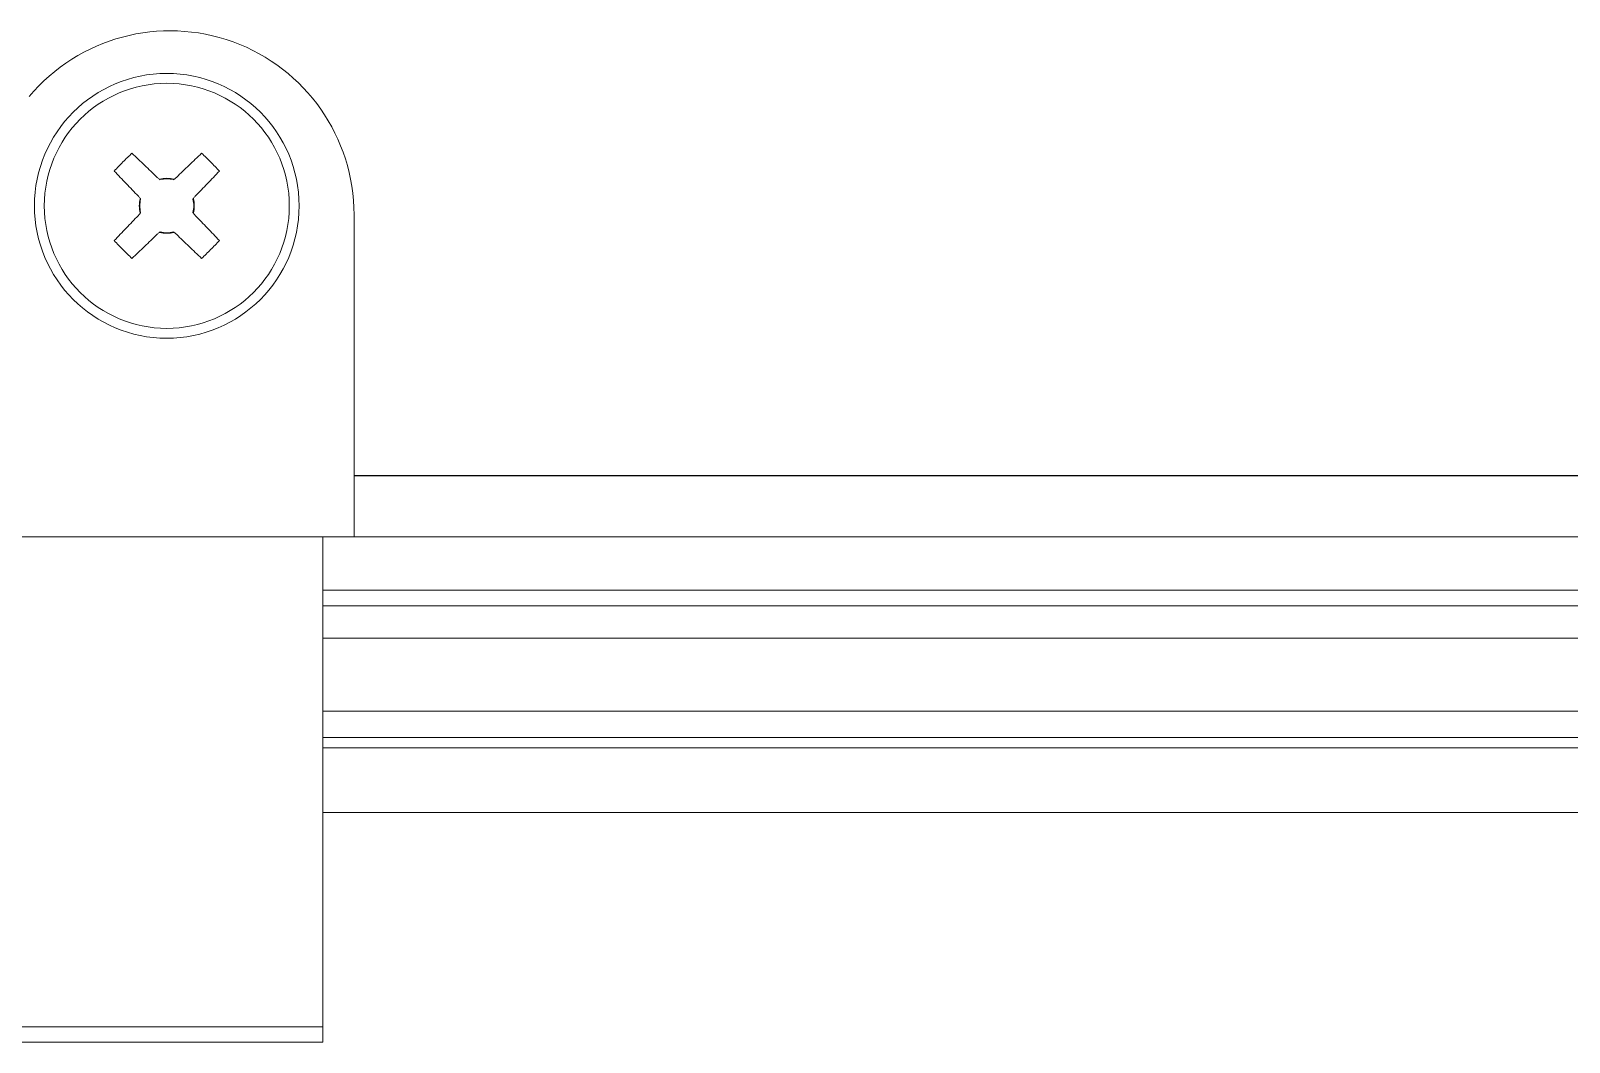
# Model space of a CAD drawing. Header units: millimetres. Extents: x 0 to 594, y 0 to 420.
# Drawn here: x 441.8 to 492, y 104.8 to 137.8 of the extents above; entities that cross this region are included whole.
import ezdxf

# ---------------------------------------------------------------- set-up
doc = ezdxf.new("R2010")
doc.units = ezdxf.units.MM
doc.layers.add('1', color=7, linetype='Continuous')

msp = doc.modelspace()

# ---------------------------------------------------------------- linework, layer by layer
at = {"layer": '1', "color": 7, "linetype": 'Continuous', "lineweight": 13}
for p, q in [((452.376, 123.263), (452.376, 131.771)), ((452.376, 121.263), (452.376, 123.263)), ((452.376, 121.263), (429.714, 121.263)), ((451.352, 121.263), (522.962, 121.263)), ((451.352, 105.263), (451.352, 121.263)), ((505.565, 121.263), (452.376, 121.263)), ((522.962, 119.518), (451.352, 119.518)), ((451.352, 119.007), (522.962, 119.007)), ((522.962, 117.955), (451.352, 117.955)), ((451.352, 115.571), (522.962, 115.571)), ((451.352, 114.713), (522.962, 114.713)), ((451.352, 114.374), (522.962, 114.374)), ((451.353, 112.263), (533.962, 112.263)), ((441.192, 105.263), (451.352, 105.263)), ((451.352, 104.763), (451.352, 105.263)), ((441.192, 104.763), (451.352, 104.763))]:
    msp.add_line(p, q, dxfattribs=at)
at = {"layer": '1', "color": 7, "linetype": 'Continuous', "lineweight": 25}
msp.add_line((452.376, 123.263), (505.565, 123.263), dxfattribs=at)
at = {"layer": '1', "color": 7, "linetype": 'Continuous', "lineweight": 13}
for radius in [4.321, 4]:
    msp.add_circle((446.262, 132.063), radius, dxfattribs=at)
for centre, radius, start, end in [((446.37, 131.771), 6.005, 0, 140), ((446.262, 132.063), 0.898, 74.7801, 105.2199), ((446.262, 132.063), 0.88, 75.9669, 104.0331), ((446.262, 132.063), 0.898, 164.7801, 195.2199), ((446.262, 132.063), 0.88, 165.9669, 194.0331), ((446.262, 132.063), 0.88, 345.9669, 14.0331), ((446.262, 132.063), 0.898, 344.7801, 15.2199), ((446.262, 132.063), 0.898, 254.7801, 285.2199), ((446.262, 132.063), 0.88, 255.9669, 284.0331)]:
    msp.add_arc(centre, radius, start, end, dxfattribs=at)
for points in [[(445.126, 133.779), (445.026, 133.686), (444.83, 133.495), (444.639, 133.298), (444.545, 133.198)], [(447.979, 133.198), (447.885, 133.298), (447.694, 133.495), (447.498, 133.686), (447.398, 133.779)], [(446.026, 132.929), (445.997, 132.947), (445.97, 132.968), (445.946, 132.991)], [(446.049, 132.916), (446.041, 132.921), (446.034, 132.925), (446.026, 132.929)], [(446.498, 132.929), (446.491, 132.925), (446.483, 132.921), (446.475, 132.916)], [(446.578, 132.991), (446.554, 132.968), (446.527, 132.947), (446.498, 132.929)], [(445.333, 132.378), (445.357, 132.354), (445.378, 132.328), (445.396, 132.298)], [(445.396, 132.298), (445.4, 132.291), (445.404, 132.284), (445.408, 132.276)], [(447.116, 132.276), (447.12, 132.284), (447.124, 132.291), (447.129, 132.298)], [(447.129, 132.298), (447.147, 132.328), (447.167, 132.354), (447.191, 132.378)], [(445.396, 131.827), (445.378, 131.798), (445.357, 131.771), (445.333, 131.747)], [(445.408, 131.849), (445.404, 131.842), (445.4, 131.834), (445.396, 131.827)], [(447.129, 131.827), (447.124, 131.834), (447.12, 131.842), (447.116, 131.849)], [(447.191, 131.747), (447.167, 131.771), (447.147, 131.798), (447.129, 131.827)], [(445.946, 131.134), (445.97, 131.157), (445.997, 131.178), (446.026, 131.196)], [(446.026, 131.196), (446.034, 131.201), (446.041, 131.205), (446.049, 131.209)], [(446.475, 131.209), (446.483, 131.205), (446.491, 131.201), (446.498, 131.196)], [(446.498, 131.196), (446.527, 131.178), (446.554, 131.157), (446.578, 131.134)], [(444.545, 130.927), (444.639, 130.827), (444.83, 130.63), (445.026, 130.44), (445.126, 130.346)], [(447.398, 130.346), (447.498, 130.44), (447.694, 130.63), (447.885, 130.827), (447.979, 130.927)]]:
    msp.add_open_spline(points, degree=3, dxfattribs=at)
for points, knots in [([(445.946, 132.991), (445.878, 133.058), (445.81, 133.125), (445.673, 133.257), (445.605, 133.323), (445.4, 133.519), (445.264, 133.65), (445.126, 133.779)], [0, 0, 0, 0, 0.25, 0.25, 0.5, 0.5, 1, 1, 1, 1]), ([(447.398, 133.779), (447.261, 133.65), (447.124, 133.519), (446.919, 133.323), (446.851, 133.257), (446.714, 133.125), (446.646, 133.058), (446.578, 132.991)], [0, 0, 0, 0, 0.5, 0.5, 0.75, 0.75, 1, 1, 1, 1]), ([(444.545, 133.198), (444.675, 133.061), (444.805, 132.924), (445.002, 132.72), (445.068, 132.651), (445.2, 132.515), (445.267, 132.447), (445.333, 132.378)], [0, 0, 0, 0, 0.5, 0.5, 0.75, 0.75, 1, 1, 1, 1]), ([(447.191, 132.378), (447.258, 132.447), (447.324, 132.515), (447.456, 132.651), (447.522, 132.72), (447.719, 132.924), (447.849, 133.061), (447.979, 133.198)], [0, 0, 0, 0, 0.25, 0.25, 0.5, 0.5, 1, 1, 1, 1]), ([(445.333, 131.747), (445.267, 131.679), (445.2, 131.61), (445.068, 131.474), (445.002, 131.406), (444.805, 131.201), (444.675, 131.064), (444.545, 130.927)], [0, 0, 0, 0, 0.25, 0.25, 0.5, 0.5, 1, 1, 1, 1]), ([(447.979, 130.927), (447.849, 131.064), (447.719, 131.201), (447.522, 131.406), (447.456, 131.474), (447.324, 131.61), (447.258, 131.679), (447.191, 131.747)], [0, 0, 0, 0, 0.5, 0.5, 0.75, 0.75, 1, 1, 1, 1]), ([(445.126, 130.346), (445.264, 130.476), (445.4, 130.606), (445.605, 130.803), (445.673, 130.869), (445.81, 131.001), (445.878, 131.067), (445.946, 131.134)], [0, 0, 0, 0, 0.5, 0.5, 0.75, 0.75, 1, 1, 1, 1]), ([(446.578, 131.134), (446.646, 131.067), (446.714, 131.001), (446.851, 130.869), (446.919, 130.803), (447.124, 130.606), (447.261, 130.476), (447.398, 130.346)], [0, 0, 0, 0, 0.25, 0.25, 0.5, 0.5, 1, 1, 1, 1])]:
    msp.add_open_spline(points, degree=3, knots=knots, dxfattribs=at)

doc.saveas('drawing.dxf')
